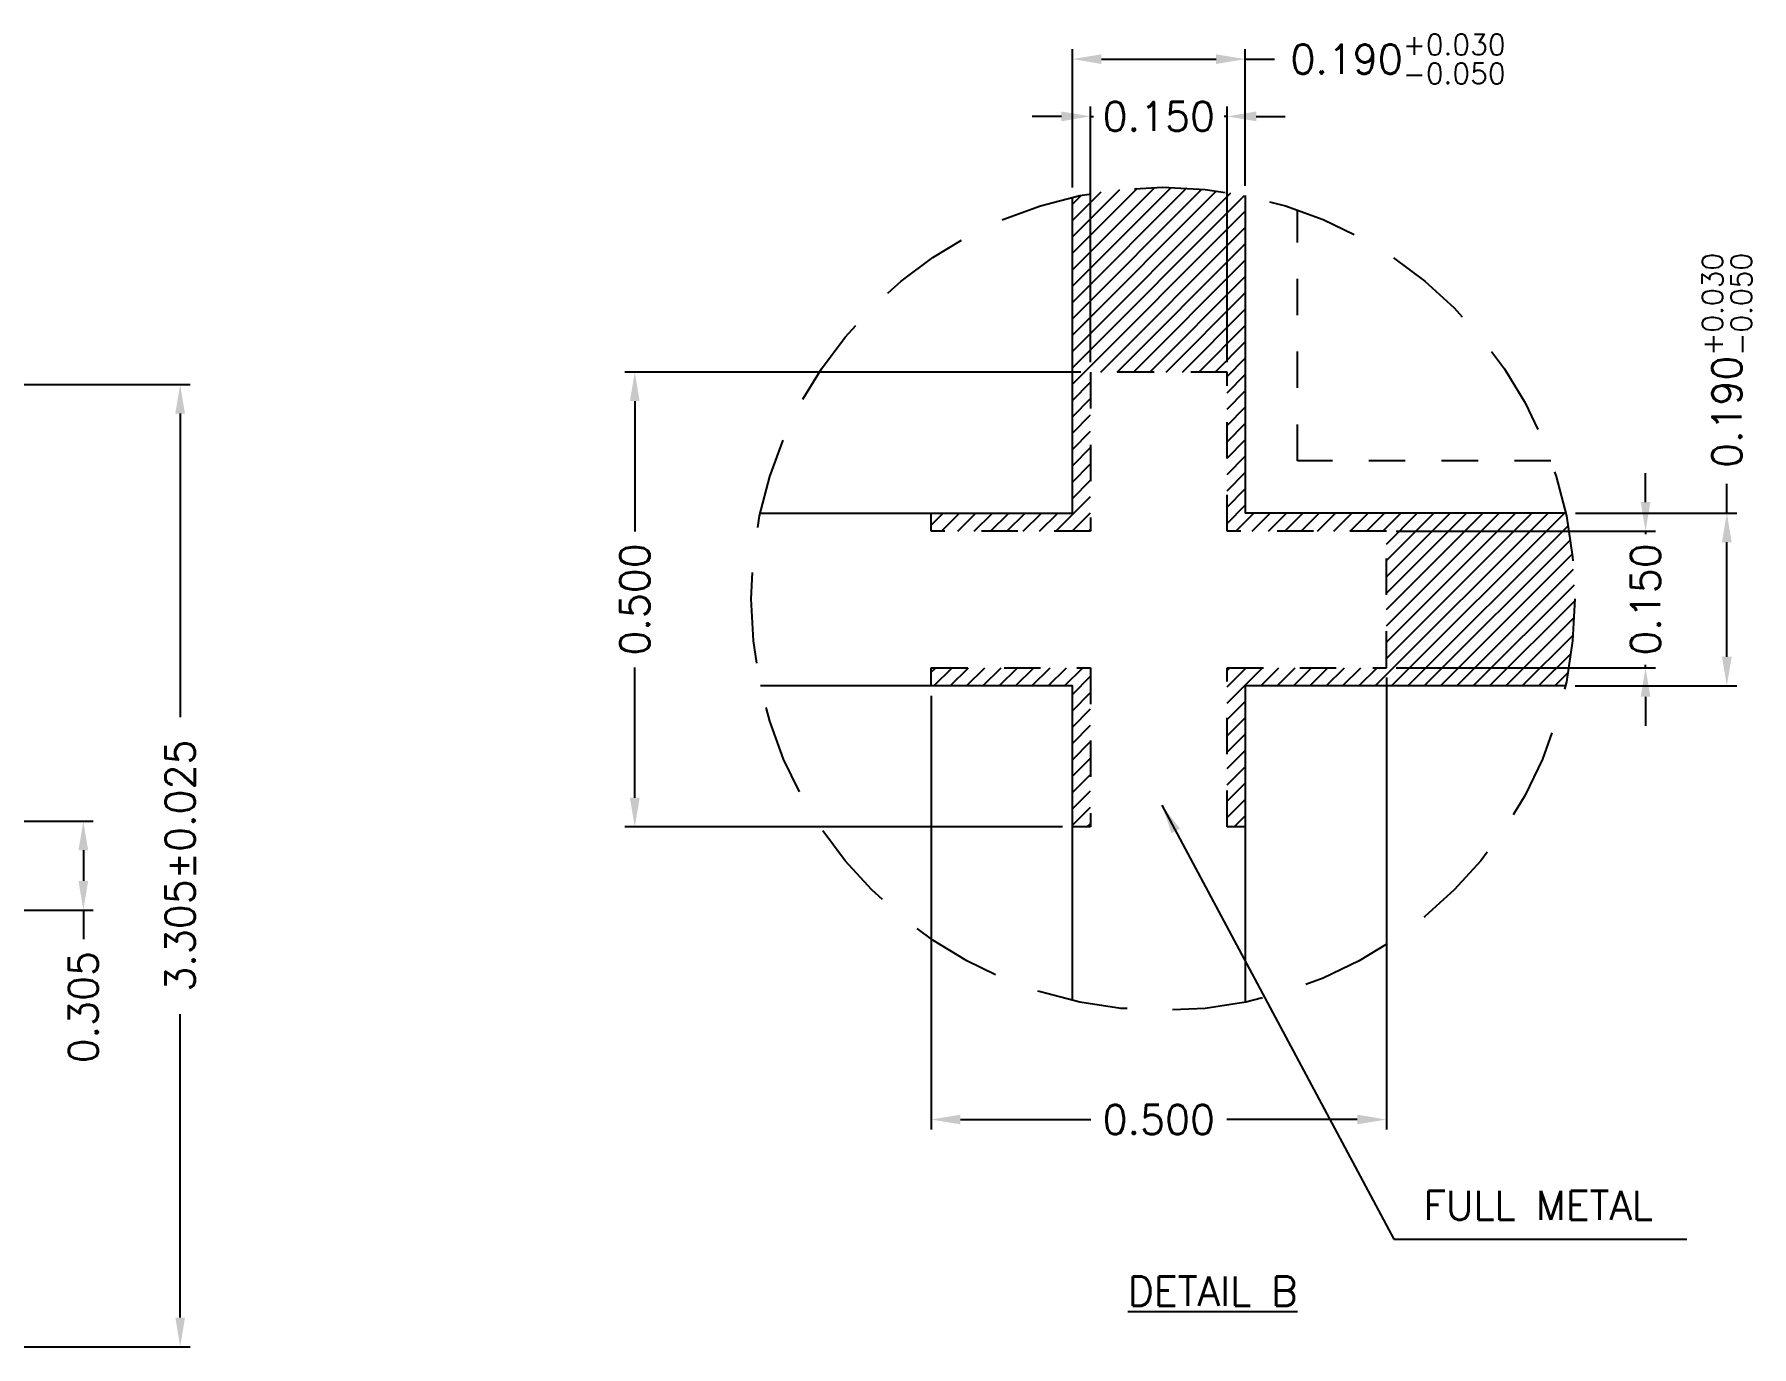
# Model space of a CAD drawing. Header units: millimetres. Extents: x 489.2 to 503.2, y 70.7 to 80.2.
# Drawn here: x 498.497 to 503.214, y 75.337 to 78.943 of the extents above; entities that cross this region are included whole.
import ezdxf

# ---------------------------------------------------------------- set-up
doc = ezdxf.new("R2010")
doc.units = ezdxf.units.MM
doc.header["$LTSCALE"] = 0.5
doc.header["$PDMODE"] = 98
doc.linetypes.add('HIDDEN', pattern=[0.375, 0.25, -0.125])
doc.linetypes.add('PHANTOM', pattern=[2.5, 1.25, -0.25, 0.25, -0.25, 0.25, -0.25])
for name, color, linetype in [('1', 7, 'HIDDEN'), ('1D', 4, 'Continuous'), ('DIM', 3, 'Continuous'), ('HEB', 4, 'Continuous'), ('PKG', 1, 'PHANTOM')]:
    doc.layers.add(name, color=color, linetype=linetype)
doc.styles.add('SIMPLEX', font='simplex.shx')
doc.dimstyles.new('Standard2', dxfattribs={"dimtxt": 0.08, "dimasz": 0.08, "dimexe": 0.01, "dimexo": 0.01, "dimgap": 0.015, "dimtad": 1, "dimdec": 3, "dimlfac": 16, "dimrnd": 0.0005, "dimzin": 1, "dimtxsty": 'SIMPLEX', "dimcen": 0.01, "dimclrd": 256, "dimclre": 256, "dimclrt": 256, "dimazin": 3, "dimtp": 0.03, "dimtm": 0.05, "dimtfac": 0.8, "dimtdec": 3, "dimtmove": 0, "dimatfit": 3, "dimfxl": 0.05, "dimtzin": 4, "dimlwd": -1, "dimlwe": -1})
doc.dimstyles.new('Standard3', dxfattribs={"dimtxt": 0.08, "dimasz": 0.08, "dimexe": 0.027, "dimexo": 0.027, "dimgap": 0.027, "dimtad": 1, "dimdec": 3, "dimlfac": 1.25, "dimrnd": 0.0005, "dimzin": 1, "dimtxsty": 'SIMPLEX', "dimcen": 0.1905, "dimclrd": 256, "dimclre": 256, "dimclrt": 256, "dimazin": 3, "dimtp": 0.03, "dimtm": 0.03, "dimtfac": 0.8, "dimtdec": 3, "dimtmove": 0, "dimatfit": 3, "dimfxl": 0.05, "dimlwd": -1, "dimlwe": -1})

# ---------------------------------------------------------------- blocks, each defined once
blk = doc.blocks.new('*D46')
at = {"layer": 'Defpoints', "color": 0, "ltscale": 0.1, "transparency": 16777216}
for p in [(501.8234, 78.8752), (501.8234, 78.5002), (501.3484, 78.4953)]:
    blk.add_point(p, dxfattribs=at)
at = {"layer": 'DIM', "ltscale": 0.1, "transparency": 16777216}
for p, q in [((501.3484, 78.5223), (501.3484, 78.9022)), ((501.4284, 78.8752), (501.7434, 78.8752)), ((501.8234, 78.5272), (501.8234, 78.9022)), ((501.8234, 78.8752), (501.9034, 78.8752))]:
    blk.add_line(p, q, dxfattribs=at)
for points in [[(501.4284, 78.8885), (501.4284, 78.8618), (501.3484, 78.8752)], [(501.7434, 78.8885), (501.7434, 78.8618), (501.8234, 78.8752)]]:
    blk.add_solid(points, dxfattribs=at)
at = {"layer": 'DIM', "ltscale": 0.1, "transparency": 16777216, "insert": (502.243, 78.8752), "char_height": 0.08, "attachment_point": 5, "style": 'SIMPLEX'}
blk.add_mtext('\\A1;0.190{}{\\H0.71x;\\C3;\\S+0.030^ -0.050;}', dxfattribs=at)
blk = doc.blocks.new('*D47')
at = {"layer": 'Defpoints', "color": 0, "ltscale": 0.1, "transparency": 16777216}
for p in [(501.7734, 78.7178), (501.3984, 78.0153), (501.7734, 78.0153)]:
    blk.add_point(p, dxfattribs=at)
at = {"layer": 'DIM', "ltscale": 0.1, "transparency": 16777216}
for p, q in [((501.3984, 78.0423), (501.3984, 78.7448)), ((501.7734, 78.0423), (501.7734, 78.7448)), ((501.3184, 78.7178), (501.2384, 78.7178)), ((501.3984, 78.7178), (501.4065, 78.7178)), ((501.7734, 78.7178), (501.7653, 78.7178)), ((501.8534, 78.7178), (501.9334, 78.7178))]:
    blk.add_line(p, q, dxfattribs=at)
for points in [[(501.3184, 78.7312), (501.3184, 78.7045), (501.3984, 78.7178)], [(501.8534, 78.7312), (501.8534, 78.7045), (501.7734, 78.7178)]]:
    blk.add_solid(points, dxfattribs=at)
at = {"layer": 'DIM', "ltscale": 0.1, "transparency": 16777216, "insert": (501.5859, 78.7178), "char_height": 0.08, "attachment_point": 5, "style": 'SIMPLEX'}
blk.add_mtext('\\A1;0.150', dxfattribs=at)
blk = doc.blocks.new('*D48')
at = {"layer": 'Defpoints', "color": 0, "ltscale": 0.1, "transparency": 16777216}
for p in [(502.2109, 77.5778), (502.2109, 77.2028), (502.9229, 77.2028)]:
    blk.add_point(p, dxfattribs=at)
at = {"layer": 'DIM', "ltscale": 0.1, "transparency": 16777216}
for p, q in [((502.9229, 77.6578), (502.9229, 77.7378)), ((502.2379, 77.5778), (502.9499, 77.5778)), ((502.9229, 77.5778), (502.9229, 77.5697)), ((502.2379, 77.2028), (502.9499, 77.2028)), ((502.9229, 77.2028), (502.9229, 77.2109)), ((502.9229, 77.1228), (502.9229, 77.0428))]:
    blk.add_line(p, q, dxfattribs=at)
for points in [[(502.9096, 77.6578), (502.9363, 77.6578), (502.9229, 77.5778)], [(502.9096, 77.1228), (502.9363, 77.1228), (502.9229, 77.2028)]]:
    blk.add_solid(points, dxfattribs=at)
at = {"layer": 'DIM', "ltscale": 0.1, "transparency": 16777216, "insert": (502.9229, 77.3903), "char_height": 0.08, "attachment_point": 5, "rotation": 90, "style": 'SIMPLEX'}
blk.add_mtext('\\A1;0.150', dxfattribs=at)
blk = doc.blocks.new('*D49')
at = {"layer": 'Defpoints', "color": 0, "ltscale": 0.1, "transparency": 16777216}
for p in [(502.7035, 77.6278), (503.1463, 77.6278), (502.7027, 77.1528)]:
    blk.add_point(p, dxfattribs=at)
at = {"layer": 'DIM', "ltscale": 0.1, "transparency": 16777216}
for p, q in [((503.1463, 77.6278), (503.1463, 77.7078)), ((502.7305, 77.6278), (503.1733, 77.6278)), ((503.1463, 77.2328), (503.1463, 77.5478)), ((502.7297, 77.1528), (503.1733, 77.1528))]:
    blk.add_line(p, q, dxfattribs=at)
for points in [[(503.1329, 77.5478), (503.1596, 77.5478), (503.1463, 77.6278)], [(503.1329, 77.2328), (503.1596, 77.2328), (503.1463, 77.1528)]]:
    blk.add_solid(points, dxfattribs=at)
at = {"layer": 'DIM', "ltscale": 0.1, "transparency": 16777216, "insert": (503.1463, 78.0473), "char_height": 0.08, "attachment_point": 5, "rotation": 90, "style": 'SIMPLEX'}
blk.add_mtext('\\A1;0.190{}{\\H0.71x;\\C3;\\S+0.030^ -0.050;}', dxfattribs=at)
blk = doc.blocks.new('*D50')
at = {"layer": 'Defpoints', "color": 0, "ltscale": 0.1, "transparency": 16777216}
for p in [(500.1464, 78.0153), (501.3984, 78.0153), (501.3484, 76.7653)]:
    blk.add_point(p, dxfattribs=at)
at = {"layer": 'DIM', "ltscale": 0.1, "transparency": 16777216}
for p, q in [((501.3714, 78.0153), (500.1194, 78.0153)), ((500.1464, 77.9353), (500.1464, 77.5773)), ((500.1464, 76.8453), (500.1464, 77.2033)), ((501.3214, 76.7653), (500.1194, 76.7653))]:
    blk.add_line(p, q, dxfattribs=at)
for points in [[(500.1331, 77.9353), (500.1598, 77.9353), (500.1464, 78.0153)], [(500.1331, 76.8453), (500.1598, 76.8453), (500.1464, 76.7653)]]:
    blk.add_solid(points, dxfattribs=at)
at = {"layer": 'DIM', "ltscale": 0.1, "transparency": 16777216, "insert": (500.1464, 77.3903), "char_height": 0.08, "attachment_point": 5, "rotation": 90, "style": 'SIMPLEX'}
blk.add_mtext('\\A1;0.500', dxfattribs=at)
blk = doc.blocks.new('*D51')
at = {"layer": 'Defpoints', "color": 0, "ltscale": 0.1, "transparency": 16777216}
for p in [(502.2109, 77.2028), (500.9609, 77.1528), (502.2109, 75.9612)]:
    blk.add_point(p, dxfattribs=at)
at = {"layer": 'DIM', "ltscale": 0.1, "transparency": 16777216}
for p, q in [((502.2109, 77.1758), (502.2109, 75.9342)), ((500.9609, 77.1258), (500.9609, 75.9342)), ((501.0409, 75.9612), (501.3989, 75.9612)), ((502.1309, 75.9612), (501.7729, 75.9612))]:
    blk.add_line(p, q, dxfattribs=at)
for points in [[(501.0409, 75.9746), (501.0409, 75.9479), (500.9609, 75.9612)], [(502.1309, 75.9746), (502.1309, 75.9479), (502.2109, 75.9612)]]:
    blk.add_solid(points, dxfattribs=at)
at = {"layer": 'DIM', "ltscale": 0.1, "transparency": 16777216, "insert": (501.5859, 75.9612), "char_height": 0.08, "attachment_point": 5, "style": 'SIMPLEX'}
blk.add_mtext('\\A1;0.500', dxfattribs=at)
blk = doc.blocks.new('*D182')
at = {"layer": 'Defpoints', "color": 0, "ltscale": 0.1, "transparency": 16777216}
for p in [(496.1935, 77.981), (496.1935, 75.337), (498.8976, 75.337)]:
    blk.add_point(p, dxfattribs=at)
at = {"layer": 'DIM', "ltscale": 0.1, "transparency": 16777216}
for p, q in [((496.2205, 77.981), (498.9246, 77.981)), ((498.8976, 77.901), (498.8976, 77.067)), ((498.8976, 75.417), (498.8976, 76.2511)), ((496.2205, 75.337), (498.9246, 75.337))]:
    blk.add_line(p, q, dxfattribs=at)
for points in [[(498.8842, 77.901), (498.9109, 77.901), (498.8976, 77.981)], [(498.8842, 75.417), (498.9109, 75.417), (498.8976, 75.337)]]:
    blk.add_solid(points, dxfattribs=at)
at = {"layer": 'DIM', "ltscale": 0.1, "transparency": 16777216, "insert": (498.8976, 76.659), "char_height": 0.08, "attachment_point": 5, "rotation": 90, "style": 'SIMPLEX'}
blk.add_mtext('\\A1;3.305%%p0.025', dxfattribs=at)
blk = doc.blocks.new('*D183')
at = {"layer": 'Defpoints', "color": 0, "ltscale": 0.1, "transparency": 16777216}
for p in [(497.7535, 76.781), (497.7535, 76.537), (498.6316, 76.537)]:
    blk.add_point(p, dxfattribs=at)
at = {"layer": 'DIM', "ltscale": 0.1, "transparency": 16777216}
for p, q in [((497.7805, 76.781), (498.6586, 76.781)), ((498.6316, 76.701), (498.6316, 76.617)), ((497.7805, 76.537), (498.6586, 76.537)), ((498.6316, 76.537), (498.6316, 76.457))]:
    blk.add_line(p, q, dxfattribs=at)
for points in [[(498.6183, 76.701), (498.6449, 76.701), (498.6316, 76.781)], [(498.6183, 76.617), (498.6449, 76.617), (498.6316, 76.537)]]:
    blk.add_solid(points, dxfattribs=at)
at = {"layer": 'DIM', "ltscale": 0.1, "transparency": 16777216, "insert": (498.6316, 76.27), "char_height": 0.08, "attachment_point": 5, "rotation": 90, "style": 'SIMPLEX'}
blk.add_mtext('\\A1;0.305', dxfattribs=at)

msp = doc.modelspace()

# ---------------------------------------------------------------- hatches: boundary and pattern name
at = {"layer": 'HEB', "ltscale": 0.1}
h = msp.add_hatch(dxfattribs=at)
h.set_pattern_fill('ANSI31', color=256, scale=0.01)
h.set_pattern_definition([(45, (474.95108, 76.011268), (-0.02245064, 0.02245064), [])])
h.paths.add_polyline_path([(501.34842, 78.49527), (501.34842, 77.62778), (500.96092, 77.62778), (500.96092, 77.57778), (501.39842, 77.57778), (501.39842, 78.01528), (501.77342, 78.01528), (501.77342, 77.57778), (502.21092, 77.57778), (502.21092, 77.20278), (501.77342, 77.20278), (501.77342, 76.76528), (501.82342, 76.76528), (501.82342, 77.15278), (502.70274, 77.15278, 0.0533204), (502.72832, 77.39196, 0.0525581), (502.70347, 77.62778), (501.82342, 77.62778), (501.82342, 78.50016, 0.1061817)])
h.paths.add_polyline_path([(501.34842, 77.15278), (501.34842, 76.76528), (501.39842, 76.76528), (501.39842, 77.20278), (500.96092, 77.20278), (500.96092, 77.15278)], flags=17)

# ---------------------------------------------------------------- linework, layer by layer
at = {"color": 0, "ltscale": 0.1}
for p in [(501.82342, 78.50016), (502.70347, 77.62778)]:
    msp.add_line(p, (501.82342, 77.62778), dxfattribs=at)
for points in [[(500.49111, 77.62778), (501.34842, 77.62778), (501.34842, 78.49527)], [(501.34842, 76.28864), (501.34842, 77.15278), (500.49183, 77.15278)], [(502.70274, 77.15278), (501.82342, 77.15278), (501.82342, 76.28376)]]:
    msp.add_lwpolyline(points, dxfattribs=at)
at = {"layer": '1', "color": 0, "ltscale": 0.8}
for points in [[(501.82342, 76.76528), (501.77342, 76.76528), (501.77342, 77.20278), (502.21092, 77.20278), (502.21092, 77.57778), (501.77342, 77.57778), (501.77342, 78.01528), (501.39842, 78.01528), (501.39842, 77.57778), (500.96092, 77.57778), (500.96092, 77.62778)], [(500.96092, 77.15278), (500.96092, 77.20278), (501.39842, 77.20278), (501.39842, 76.76528), (501.34842, 76.76528)]]:
    msp.add_lwpolyline(points, dxfattribs=at)
at = {"layer": '1', "ltscale": 2}
msp.add_circle((501.59729, 77.39196), 1.13104, dxfattribs=at)
at = {"layer": 'PKG', "ltscale": 0.1}
msp.add_lwpolyline([(502.66273, 77.77153), (501.96717, 77.77153), (501.96717, 78.4608)], dxfattribs=at)

# ---------------------------------------------------------------- texts
at = {"layer": '1D', "ltscale": 0.1, "char_height": 0.08, "width": 0.7819107, "attachment_point": 1, "style": 'SIMPLEX'}
for s, insert in [('FULL METAL', (502.31306, 75.76535)), ('{\\LDETAIL B}', (501.50062, 75.52964))]:
    msp.add_mtext(s, dxfattribs=dict(at, insert=insert))

# ---------------------------------------------------------------- dimensions: what is measured, and where the dimension line sits
at = {"layer": 'DIM', "color": 0, "ltscale": 0.1}
dim = msp.add_linear_dim(base=(501.82342, 78.87517), p1=(501.34842, 78.49527), p2=(501.82342, 78.50016), text='0.190{}{\\H0.71x;\\C3;\\S+0.030^ -0.050;}', dimstyle='Standard3', override={"dimtp": 0.03, "dimtm": 0.05, "dimtdec": 3, "dimtzin": 0}, dxfattribs=at)
dim.commit()
dim.dimension.update_dxf_attribs({"geometry": '*D46', "text_midpoint": (502.24299, 78.87517)})
dim = msp.add_linear_dim(base=(501.77342, 78.71783), p1=(501.39842, 78.01528), p2=(501.77342, 78.01528), text='0.150', dimstyle='Standard3', dxfattribs=at)
dim.commit()
dim.dimension.update_dxf_attribs({"geometry": '*D47', "text_midpoint": (501.58592, 78.71783), "dimtype": 160})
dim = msp.add_linear_dim(base=(503.14625, 77.62778), p1=(502.70274, 77.15278), p2=(502.70347, 77.62778), angle=90, text='0.190{}{\\H0.71x;\\C3;\\S+0.030^ -0.050;}', dimstyle='Standard3', override={"dimtp": 0.03, "dimtm": 0.05, "dimtdec": 3, "dimtzin": 0}, dxfattribs=at)
dim.commit()
dim.dimension.update_dxf_attribs({"geometry": '*D49', "text_midpoint": (503.14625, 78.04735)})
at = {"layer": 'DIM', "ltscale": 0.1}
dim = msp.add_linear_dim(base=(498.89756, 75.33705), p1=(496.19353, 77.98105), p2=(496.19353, 75.33705), angle=90, text='<>%%p0.025', dimstyle='Standard3', dxfattribs=at)
dim.commit()
dim.dimension.update_dxf_attribs({"geometry": '*D182', "text_midpoint": (498.89756, 76.65905)})
at = {"layer": 'DIM', "color": 0, "ltscale": 0.1}
dim = msp.add_linear_dim(base=(500.14643, 78.01528), p1=(501.34842, 76.76528), p2=(501.39842, 78.01528), angle=90, text='0.500', dimstyle='Standard3', dxfattribs=at)
dim.commit()
dim.dimension.update_dxf_attribs({"geometry": '*D50', "text_midpoint": (500.14643, 77.39028)})
dim = msp.add_linear_dim(base=(502.92293, 77.20278), p1=(502.21092, 77.57778), p2=(502.21092, 77.20278), angle=90, text='0.150', dimstyle='Standard3', dxfattribs=at)
dim.commit()
dim.dimension.update_dxf_attribs({"geometry": '*D48', "text_midpoint": (502.92293, 77.39028), "dimtype": 160})
dim = msp.add_linear_dim(base=(502.21092, 75.96123), p1=(500.96092, 77.15278), p2=(502.21092, 77.20278), text='0.500', dimstyle='Standard3', dxfattribs=at)
dim.commit()
dim.dimension.update_dxf_attribs({"geometry": '*D51', "text_midpoint": (501.58592, 75.96123)})
at = {"layer": 'DIM', "ltscale": 0.1}
dim = msp.add_linear_dim(base=(498.63161, 76.53705), p1=(497.75353, 76.78105), p2=(497.75353, 76.53705), angle=90, dimstyle='Standard3', dxfattribs=at)
dim.commit()
dim.dimension.update_dxf_attribs({"geometry": '*D183', "text_midpoint": (498.63161, 76.27005)})

# ---------------------------------------------------------------- leaders
at = {"layer": '1D', "ltscale": 0.1}
msp.add_leader([(501.59453, 76.82499), (502.2319, 75.63247), (503.03663, 75.63247)], dimstyle='Standard2', override={"dimgap": 0.027, "dimtad": 0}, dxfattribs=at)

doc.saveas('drawing.dxf')
